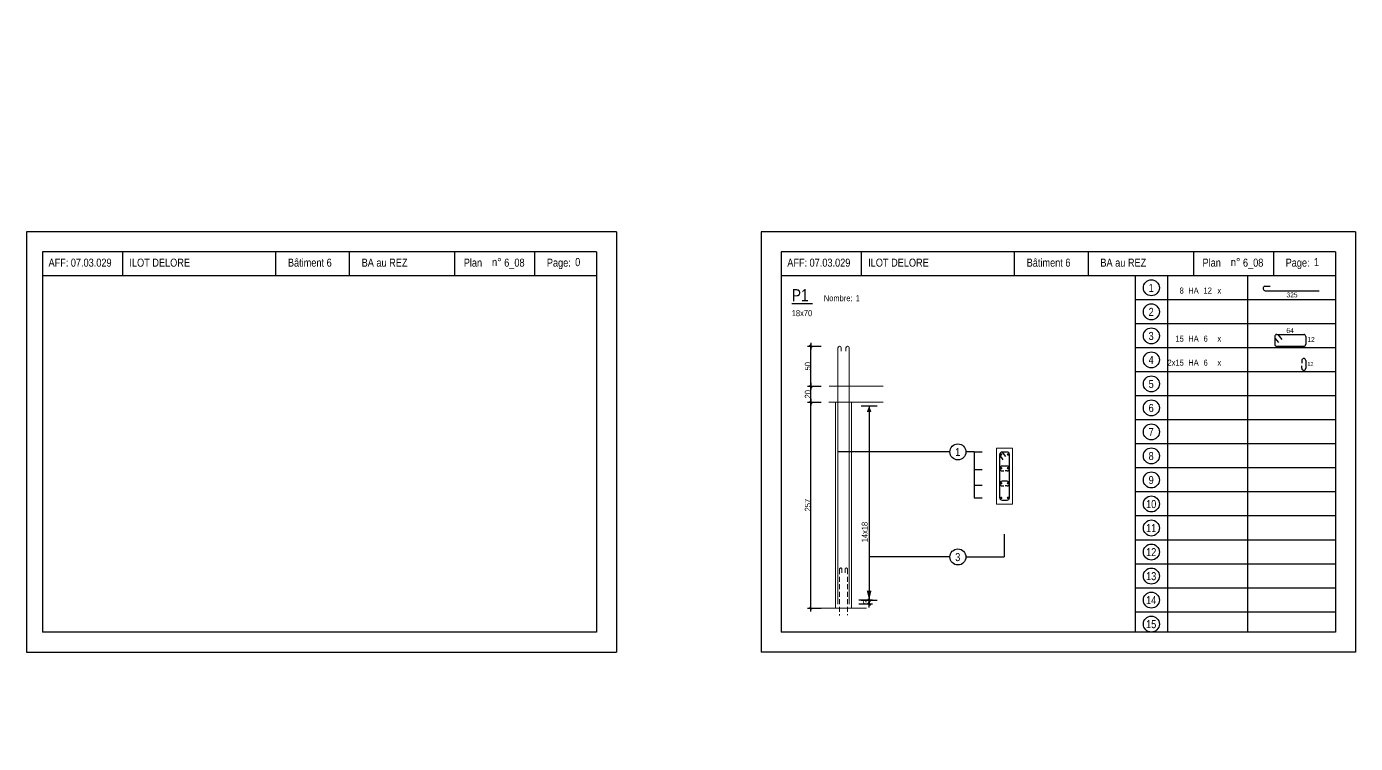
# Model space of a CAD drawing. Header units: metres. Extents: x -9927 to 45032, y -190416 to 12166.
# Drawn here: x -1388 to 1933, y -65844 to -64053 of the extents above; entities that cross this region are included whole.
import ezdxf
from ezdxf.enums import TextEntityAlignment as Align

# ---------------------------------------------------------------- set-up
doc = ezdxf.new("R2010")
doc.units = ezdxf.units.M
doc.header["$PDMODE"] = 65
doc.linetypes.add('CACHE2', pattern=[0.1875, 0.125, -0.0625])
for name, color, linetype in [('01_cote_gen', 4, 'Continuous'), ('01_fenetres', 171, 'Continuous'), ('01_linteaux', 3, 'Continuous'), ('01_poch_murs', 251, 'Continuous'), ('01_sem', 42, 'Continuous'), ('01_texte', 230, 'Continuous'), ('AA_COTES', 2, 'Continuous')]:
    doc.layers.add(name, color=color, linetype=linetype)
doc.styles.add('STYLE2', font='ARIALN.TTF')
doc.dimstyles.new('JB25', dxfattribs={"dimscale": 0.1, "dimtxt": 150, "dimasz": 17, "dimexe": 0.1, "dimexo": 0.1, "dimgap": 0.09, "dimtad": 1, "dimdec": 1, "dimlfac": 0.5, "dimdsep": 46, "dimtxsty": 'STYLE2', "dimblk1": 'BOND_G', "dimblk2": 'BOND_D', "dimsah": 1, "dimcen": 1.5, "dimdle": 0.01, "dimse1": 1, "dimse2": 1, "dimclrd": 4, "dimclre": 2, "dimclrt": 5, "dimadec": 0, "dimazin": 0, "dimtfac": 2.333333, "dimtdec": 1, "dimtix": 1, "dimtmove": 2, "dimatfit": 3, "dimldrblk": 'BOND_G', "dimfxl": 1, "dimtolj": 1, "dimtzin": 0, "dimarcsym": 0})

# ---------------------------------------------------------------- blocks, each defined once
blk = doc.blocks.new('BOND_G')
at = {"layer": 'AA_COTES', "color": 0}
for p, q in [((5, 0), (-5, 0)), ((1.8, 1.8), (-1.8, -1.8)), ((0, -5), (0, 15))]:
    blk.add_line(p, q, dxfattribs=at)
blk = doc.blocks.new('BOND_D')
at = {"layer": 'AA_COTES', "color": 0}
for p, q in [((5, 0), (-5, 0)), ((-1.8, -1.8), (1.8, 1.8)), ((0, 5), (0, -15))]:
    blk.add_line(p, q, dxfattribs=at)
blk = doc.blocks.new('*D653')
at = {"layer": '01_cote_gen', "color": 4, "linetype": 'Continuous', "lineweight": -2, "transparency": 16777216}
blk.add_line((572.1, -65503.8), (572.1, -64993.2), dxfattribs=at)
at = {"layer": 'DEFPOINTS', "color": 0, "linetype": 'Continuous', "lineweight": 0, "transparency": 16777216}
for p in [(572.1, -64991.5), (580.6, -64991.5), (590.2, -65505.5)]:
    blk.add_point(p, dxfattribs=at)
at = {"layer": '01_cote_gen', "color": 4, "linetype": 'Continuous', "lineweight": -2, "transparency": 16777216, "xscale": 1.7, "yscale": 1.7, "zscale": 1.7}
for name, p, rotation in [('BOND_D', (572.1, -64991.5), 90), ('BOND_G', (572.1, -65505.5), 270)]:
    blk.add_blockref(name, p, dxfattribs=dict(at, rotation=rotation))
at = {"layer": '01_cote_gen', "color": 5, "linetype": 'Continuous', "lineweight": 0, "transparency": 16777216, "insert": (564.4, -65248.5), "char_height": 15, "attachment_point": 5, "rotation": 90, "style": 'STYLE2'}
blk.add_mtext('\\A1;257', dxfattribs=at)
blk = doc.blocks.new('*D654')
at = {"layer": '01_cote_gen', "color": 4, "linetype": 'Continuous', "lineweight": -2, "transparency": 16777216}
blk.add_line((717.4, -65487.2), (717.4, -65493.8), dxfattribs=at)
at = {"layer": 'DEFPOINTS', "color": 0, "linetype": 'Continuous', "lineweight": 0, "transparency": 16777216}
for p in [(667.6, -65495.5), (710.6, -65485.5), (717.4, -65495.5)]:
    blk.add_point(p, dxfattribs=at)
at = {"layer": '01_cote_gen', "color": 4, "linetype": 'Continuous', "lineweight": -2, "transparency": 16777216, "xscale": 1.7, "yscale": 1.7, "zscale": 1.7}
for name, p, rotation in [('BOND_G', (717.4, -65485.5), 90), ('BOND_D', (717.4, -65495.5), 270)]:
    blk.add_blockref(name, p, dxfattribs=dict(at, rotation=rotation))
at = {"layer": '01_cote_gen', "color": 5, "linetype": 'Continuous', "lineweight": 0, "transparency": 16777216, "insert": (709.8, -65490.5), "char_height": 15, "attachment_point": 5, "rotation": 90, "style": 'STYLE2'}
blk.add_mtext('\\A1;3', dxfattribs=at)
blk = doc.blocks.new('*D655')
at = {"layer": '01_cote_gen', "color": 4, "linetype": 'Continuous', "lineweight": -2, "transparency": 16777216}
blk.add_line((572.1, -64989.8), (572.1, -64953.2), dxfattribs=at)
at = {"layer": 'DEFPOINTS', "color": 0, "linetype": 'Continuous', "lineweight": 0, "transparency": 16777216}
for p in [(572.1, -64951.5), (659.5, -64951.5), (659.5, -64991.5)]:
    blk.add_point(p, dxfattribs=at)
at = {"layer": '01_cote_gen', "color": 4, "linetype": 'Continuous', "lineweight": -2, "transparency": 16777216, "xscale": 1.7, "yscale": 1.7, "zscale": 1.7}
for name, p, rotation in [('BOND_D', (572.1, -64951.5), 90), ('BOND_G', (572.1, -64991.5), 270)]:
    blk.add_blockref(name, p, dxfattribs=dict(at, rotation=rotation))
at = {"layer": '01_cote_gen', "color": 5, "linetype": 'Continuous', "lineweight": 0, "transparency": 16777216, "insert": (564.4, -64971.5), "char_height": 15, "attachment_point": 5, "rotation": 90, "style": 'STYLE2'}
blk.add_mtext('\\A1;20', dxfattribs=at)
blk = doc.blocks.new('*D656')
at = {"layer": '01_cote_gen', "color": 4, "linetype": 'Continuous', "lineweight": -2, "transparency": 16777216}
blk.add_line((572.1, -64949.8), (572.1, -64853.2), dxfattribs=at)
at = {"layer": 'DEFPOINTS', "color": 0, "linetype": 'Continuous', "lineweight": 0, "transparency": 16777216}
for p in [(572.1, -64851.5), (663.6, -64851.5), (624, -64951.5)]:
    blk.add_point(p, dxfattribs=at)
at = {"layer": '01_cote_gen', "color": 4, "linetype": 'Continuous', "lineweight": -2, "transparency": 16777216, "xscale": 1.7, "yscale": 1.7, "zscale": 1.7}
for name, p, rotation in [('BOND_D', (572.1, -64851.5), 90), ('BOND_G', (572.1, -64951.5), 270)]:
    blk.add_blockref(name, p, dxfattribs=dict(at, rotation=rotation))
at = {"layer": '01_cote_gen', "color": 5, "linetype": 'Continuous', "lineweight": 0, "transparency": 16777216, "insert": (564.4, -64901.5), "char_height": 15, "attachment_point": 5, "rotation": 90, "style": 'STYLE2'}
blk.add_mtext('\\A1;50', dxfattribs=at)
blk = doc.blocks.new('*D1681')
at = {"layer": '01_poch_murs', "color": 4, "lineweight": -2, "transparency": 16777216}
blk.add_line((-184.6, 82.3), (-158, 82.3), dxfattribs=at)
at = {"layer": 'DEFPOINTS', "color": 0, "lineweight": 0, "transparency": 16777216}
for p in [(-156.3, 82.3), (-186.3, 0), (-156.3, -170313.1)]:
    blk.add_point(p, dxfattribs=at)
at = {"layer": '01_poch_murs', "color": 4, "lineweight": -2, "transparency": 16777216, "xscale": 1.7, "yscale": 1.7, "zscale": 1.7, "rotation": 180}
blk.add_blockref('BOND_G', (-186.3, 82.3), dxfattribs=at)
at = {"layer": '01_poch_murs', "color": 4, "lineweight": -2, "transparency": 16777216, "xscale": 1.7, "yscale": 1.7, "zscale": 1.7}
blk.add_blockref('BOND_D', (-156.3, 82.3), dxfattribs=at)
at = {"layer": '01_poch_murs', "color": 5, "transparency": 16777216, "insert": (-171.3, 90), "char_height": 15, "attachment_point": 5, "style": 'STYLE2'}
blk.add_mtext('\\A1;15', dxfattribs=at)

msp = doc.modelspace()

# ---------------------------------------------------------------- linework, layer by layer
at = {"layer": '01_cote_gen', "color": 2, "linetype": 'CACHE2', "lineweight": 0, "ltscale": 100}
for p, q in [((643.55, -65408.5), (643.55, -65524.06)), ((649.55, -65408.5), (649.55, -65417.47)), ((657.55, -65408.5), (657.55, -65417.47)), ((663.55, -65408.5), (663.55, -65523.21))]:
    msp.add_line(p, q, dxfattribs=at)
for centre in [(646.55, -65408.5), (660.55, -65408.5)]:
    msp.add_arc(centre, 3, 0, 180, dxfattribs=at)
at = {"layer": '01_fenetres', "ltscale": 30}
for p, q in [((-1348.46, -64615.61), (-1348.46, -65565.61)), ((36.54, -64615.61), (-1348.46, -64615.61)), ((-1148.46, -64615.61), (-1148.46, -64675.61)), ((-765.96, -64615.61), (-765.96, -64675.61)), ((-581.7, -64615.61), (-581.7, -64675.61)), ((-317.59, -64675.61), (-317.59, -64615.61)), ((-117.59, -64675.61), (-117.59, -64615.61)), ((36.54, -64615.61), (36.54, -65565.61)), ((497.66, -64615.61), (497.66, -65565.61)), ((497.66, -64615.61), (497.66, -65565.61)), ((497.66, -64615.61), (497.66, -65565.61)), ((1882.66, -64615.61), (497.66, -64615.61)), ((697.66, -64615.61), (697.66, -64675.61)), ((1080.16, -64615.61), (1080.16, -64675.61)), ((1264.42, -64615.61), (1264.42, -64675.61)), ((1528.52, -64675.61), (1528.52, -64615.61)), ((1728.52, -64675.61), (1728.52, -64615.61)), ((1882.66, -64615.61), (1882.66, -65565.61)), ((36.54, -64675.61), (-1348.46, -64675.61)), ((1882.66, -64675.61), (497.66, -64675.61)), ((36.54, -65565.61), (-1348.46, -65565.61)), ((1882.66, -65565.61), (497.66, -65565.61))]:
    msp.add_line(p, q, dxfattribs=at)
at = {"layer": '01_linteaux', "linetype": 'Continuous'}
for p, q in [((1706.2, -64701.86), (1719.94, -64701.86)), ((1707.43, -64712.85), (1841.74, -64712.85)), ((1731.11, -64827.14), (1731.11, -64846.75)), ((1731.11, -64831.28), (1740.29, -64842.61)), ((1736.11, -64822.14), (1803.69, -64822.14)), ((1736.11, -64851.75), (1803.69, -64851.75)), ((1738.8, -64822.14), (1748.77, -64834.45)), ((1808.69, -64827.14), (1808.69, -64846.75)), ((1798.69, -64887.14), (1798.69, -64893.51)), ((1798.69, -64906.75), (1798.69, -64900.91)), ((1808.69, -64887.14), (1808.69, -64906.75))]:
    msp.add_line(p, q, dxfattribs=at)
for centre, start, end in [((1707.31, -64706.74), 102.77382, 192.77382), ((1707.43, -64707.85), 180, 270), ((1736.11, -64827.14), 90, 180), ((1736.11, -64846.75), 180, 270), ((1803.69, -64827.14), 0, 90), ((1803.69, -64846.75), 270, 0), ((1803.69, -64887.14), 90, 180), ((1803.69, -64887.14), 0, 90), ((1803.69, -64906.75), 180, 270), ((1803.69, -64906.75), 270, 0)]:
    msp.add_arc(centre, 5, start, end, dxfattribs=at)
at = {"layer": '01_sem', "color": 2, "lineweight": 0, "ltscale": 7}
for p, q in [((639.55, -64855.5), (639.55, -65495.5)), ((647.55, -64855.5), (647.55, -64863.9)), ((659.55, -64855.5), (659.55, -64863.9)), ((667.55, -64855.5), (667.55, -65495.5)), ((752.73, -64951.5), (617.17, -64951.5)), ((633.55, -64991.5), (617.11, -64991.5)), ((633.55, -64991.5), (633.55, -65505.5)), ((752.73, -64991.5), (633.55, -64991.5)), ((673.55, -64991.5), (673.55, -65505.5)), ((1035.97, -65246.07), (1035.97, -65106.07)), ((1075.97, -65106.07), (1035.97, -65106.07)), ((1035.97, -65246.07), (1035.97, -65106.07)), ((1075.97, -65106.07), (1035.97, -65106.07)), ((1075.97, -65246.07), (1075.97, -65106.07)), ((1035.97, -65246.07), (1075.97, -65246.07)), ((1035.97, -65246.07), (1075.97, -65246.07)), ((711.1, -65505.5), (577.82, -65505.5))]:
    msp.add_line(p, q, dxfattribs=at)
for centre in [(643.55, -64855.5), (663.55, -64855.5)]:
    msp.add_arc(centre, 4, 0, 180, dxfattribs=at)
at = {"layer": '01_texte', "ltscale": 30}
for p, q in [((-1388.05, -64565.61), (-1388.05, -65615.61)), ((86.54, -64565.61), (-1388.05, -64565.61)), ((86.54, -64565.61), (86.54, -65615.61)), ((1932.66, -64565.61), (447.66, -64565.61)), ((447.66, -64565.61), (447.66, -65615.61)), ((1932.66, -64565.61), (1932.66, -65615.61)), ((1932.66, -64565.61), (1932.66, -65615.61)), ((1382.66, -64675.61), (1382.66, -65565.61)), ((1462.66, -64675.61), (1462.66, -65565.61)), ((1662.66, -64675.61), (1662.66, -65565.61)), ((1882.66, -64735.61), (1382.66, -64735.61)), ((1882.66, -64795.61), (1382.66, -64795.61)), ((1882.66, -64855.61), (1382.66, -64855.61)), ((1882.66, -64915.61), (1382.66, -64915.61)), ((1882.66, -64975.61), (1382.66, -64975.61)), ((697.29, -65000.78), (737.6, -65000.78)), ((717.44, -65000.78), (717.44, -65492.37)), ((1882.66, -65035.61), (1382.66, -65035.61)), ((1061.97, -65116.07), (1049.97, -65116.07)), ((1049.97, -65116.07), (1057.97, -65126.8)), ((1882.66, -65095.61), (1382.66, -65095.61)), ((1043.97, -65230.07), (1043.97, -65122.07)), ((1043.97, -65124.62), (1051.97, -65135.35)), ((1061.97, -65151.01), (1049.97, -65151.01)), ((1067.97, -65230.07), (1067.97, -65122.07)), ((1049.97, -65163.01), (1054.15, -65163.01)), ((1061.97, -65163.01), (1057.78, -65163.01)), ((1882.66, -65155.61), (1382.66, -65155.61)), ((1061.97, -65188.69), (1049.97, -65188.69)), ((1049.97, -65200.69), (1054.15, -65200.69)), ((1061.97, -65200.69), (1057.78, -65200.69)), ((1882.66, -65215.61), (1382.66, -65215.61)), ((1049.97, -65236.07), (1061.97, -65236.07)), ((1882.66, -65275.61), (1382.66, -65275.61)), ((1882.66, -65335.61), (1382.66, -65335.61)), ((1882.66, -65395.61), (1382.66, -65395.61)), ((1882.66, -65455.61), (1382.66, -65455.61)), ((697.29, -65485.5), (737.6, -65485.5)), ((1882.66, -65515.61), (1382.66, -65515.61)), ((-1388.05, -65615.61), (86.54, -65615.61)), ((1932.66, -65615.61), (447.66, -65615.61))]:
    msp.add_line(p, q, dxfattribs=at)
at = {"layer": '01_texte'}
for p, q in [((919.28, -65115.58), (639.55, -65115.58)), ((979.75, -65115.58), (959.28, -65115.58)), ((979.75, -65115.58), (979.75, -65230.56)), ((979.75, -65115.58), (999.76, -65115.58)), ((979.75, -65159.86), (999.76, -65159.86)), ((979.75, -65198.55), (999.76, -65198.55)), ((979.75, -65230.56), (999.76, -65230.56)), ((1055.18, -65321), (1055.18, -65378.02)), ((919.28, -65378.02), (717.44, -65378.02)), ((959.28, -65378.02), (1055.18, -65378.02))]:
    msp.add_line(p, q, dxfattribs=at)
at = {"layer": '01_texte', "ltscale": 30, "const_width": 3, "flags": 128}
for points in [[(1048.9, -65121.77, -1), (1045.9, -65121.77, -1)], [(1063.03, -65121.77, 1), (1066.03, -65121.77, 1)], [(1048.9, -65156.2, 1), (1045.9, -65156.2, 1)], [(1063.03, -65156.2, -1), (1066.03, -65156.2, -1)], [(1048.9, -65193.88, 1), (1045.9, -65193.88, 1)], [(1063.03, -65193.88, -1), (1066.03, -65193.88, -1)], [(1048.9, -65230.37, 1), (1045.9, -65230.37, 1)], [(1063.03, -65230.37, -1), (1066.03, -65230.37, -1)]]:
    msp.add_lwpolyline(points, format="xyb", close=True, dxfattribs=at)
at = {"layer": '01_texte'}
for centre in [(1422.66, -64705.61), (1422.66, -64765.61), (1422.66, -64825.61), (1422.66, -64885.61), (1422.66, -64945.61), (1422.66, -65005.61), (1422.66, -65065.61), (939.28, -65115.58), (1422.66, -65125.61), (1422.66, -65185.61), (1422.66, -65245.61), (1422.66, -65305.61), (1422.66, -65365.61), (939.28, -65378.02), (1422.66, -65425.61), (1422.66, -65485.61), (1422.66, -65545.61)]:
    msp.add_circle(centre, 20, dxfattribs=at)
at = {"layer": '01_texte', "ltscale": 30}
for centre, start, end in [((1049.97, -65122.07), 90.00091, 180), ((1061.97, -65122.07), 0, 90.00091), ((1049.97, -65157.01), 90.00091, 180), ((1061.97, -65157.01), 0, 90.00091), ((1049.97, -65157.01), 180, 269.99909), ((1061.97, -65157.01), 269.99909, 360), ((1049.97, -65194.69), 90.00091, 180), ((1049.97, -65194.69), 180, 269.99909), ((1061.97, -65194.69), 0, 90.00091), ((1061.97, -65194.69), 269.99909, 360), ((1049.97, -65230.07), 180, 270), ((1061.97, -65230.07), 270, 0)]:
    msp.add_arc(centre, 6, start, end, dxfattribs=at)
for points in [[(717.44, -65000.78), (711.54, -65015.85), (717.44, -65015.85)], [(717.44, -65000.78), (723.34, -65015.85), (717.44, -65015.85)], [(717.44, -65485.5), (711.54, -65462.43), (717.44, -65462.43)], [(717.44, -65485.5), (723.34, -65462.43), (717.44, -65462.43)]]:
    msp.add_solid(points, dxfattribs=at)

# ---------------------------------------------------------------- texts
at = {"layer": '01_texte', "style": 'STYLE2'}
for s, height, p in [('AFF:', 20, (-1333.16, -64652.76)), ('07.03.029', 20, (-1277.5, -64652.76)), ('ILOT DELORE', 20, (-1131.12, -64652.76)), ('Bâtiment 6', 20, (-735.02, -64652.76)), ('BA au REZ', 20, (-550.75, -64652.76)), ('Plan', 20, (-295.55, -64652.76)), ('n%%D', 20, (-224.86, -64651.32)), ('6_08', 20, (-194.52, -64652.76)), ('Page:', 20, (-87.88, -64652.76)), ('0', 20, (-17.19, -64651.32)), ('AFF:', 20, (512.95, -64652.76)), ('07.03.029', 20, (568.62, -64652.76)), ('ILOT DELORE', 20, (715, -64652.76)), ('Bâtiment 6', 20, (1111.1, -64652.76)), ('BA au REZ', 20, (1295.36, -64652.76)), ('Plan', 20, (1550.57, -64652.76)), ('n%%D', 20, (1621.25, -64651.32)), ('6_08', 20, (1651.6, -64652.76)), ('Page:', 20, (1758.24, -64652.76)), ('1', 20, (1828.92, -64651.32)), ('%%UP1 ', 30, (524.23, -64739)), ('HA', 15, (1514.95, -64720.01)), ('12', 15, (1553.12, -64720.01)), ('325', 12, (1760.49, -64729.35)), ('Nombre:', 15, (604.05, -64739)), ('1', 15, (683.67, -64739)), ('18x70', 15, (524.05, -64776.43)), ('64', 12, (1760.16, -64818.59)), ('HA', 15, (1514.95, -64840.01)), ('6', 15, (1553.12, -64840.01)), ('12', 12, (1812.67, -64840.8)), ('HA', 15, (1514.95, -64900.01)), ('6', 15, (1553.12, -64900.01)), ('12', 10, (1812.67, -64900.8))]:
    msp.add_text(s, height=height, dxfattribs=at).set_placement(p)
for s, p in [('1', (1422.25, -64705.84)), ('2', (1422.25, -64765.84)), ('3', (1422.25, -64825.84)), ('4', (1422.25, -64885.84)), ('5', (1422.25, -64945.84)), ('6', (1422.25, -65005.84)), ('7', (1422.25, -65065.84)), ('1', (938.87, -65115.81)), ('8', (1422.25, -65125.84)), ('9', (1422.25, -65185.84)), ('10', (1422.25, -65245.84)), ('11', (1422.25, -65305.84)), ('3', (938.87, -65378.25)), ('12', (1422.25, -65365.84)), ('13', (1422.25, -65425.84)), ('14', (1422.25, -65485.84)), ('15', (1422.25, -65545.84))]:
    msp.add_text(s, height=20, dxfattribs=at).set_placement(p, align=Align.MIDDLE_CENTER)
for s, p in [('8', (1503.75, -64720.01)), ('15', (1503.75, -64840.01)), ('2x15', (1503.75, -64900.01))]:
    msp.add_text(s, height=15, dxfattribs=at).set_placement(p, align=Align.RIGHT)
for p in [(1592.53, -64720.01), (1592.53, -64840.01), (1592.53, -64900.01)]:
    msp.add_text('x', height=15, dxfattribs=at).set_placement(p, align=Align.CENTER)
msp.add_text('14x18', height=15, rotation=90, dxfattribs=at).set_placement((713.84, -65341.36))

# ---------------------------------------------------------------- dimensions: what is measured, and where the dimension line sits
at = {"layer": '01_cote_gen', "linetype": 'Continuous', "lineweight": 0}
for base, p1, p2, picture, middle in [((572.06, -64851.5), (624.03, -64951.5), (663.55, -64851.5), '*D656', (564.39, -64901.5)), ((572.06, -64951.5), (659.52, -64991.5), (659.52, -64951.5), '*D655', (564.39, -64971.5)), ((572.06, -64991.5), (590.18, -65505.5), (580.56, -64991.5), '*D653', (564.39, -65248.5))]:
    dim = msp.add_linear_dim(base=base, p1=p1, p2=p2, angle=90, dimstyle='JB25', dxfattribs=at)
    dim.commit()
    dim.dimension.update_dxf_attribs({"geometry": picture, "text_midpoint": middle})
dim = msp.add_linear_dim(base=(717.44, -65495.5), p1=(710.62, -65485.5), p2=(667.55, -65495.5), angle=90, text='3', dimstyle='JB25', dxfattribs=at)
dim.commit()
dim.dimension.update_dxf_attribs({"geometry": '*D654', "text_midpoint": (709.78, -65490.5)})
at = {"layer": '01_poch_murs'}
dim = msp.add_linear_dim(base=(-156.3, 82.34), p1=(-186.26, 0), p2=(-156.3, -170313.05), dimstyle='JB25', dxfattribs=at)
dim.commit()
dim.dimension.update_dxf_attribs({"geometry": '*D1681', "text_midpoint": (-171.28, 90)})

doc.saveas('drawing.dxf')
